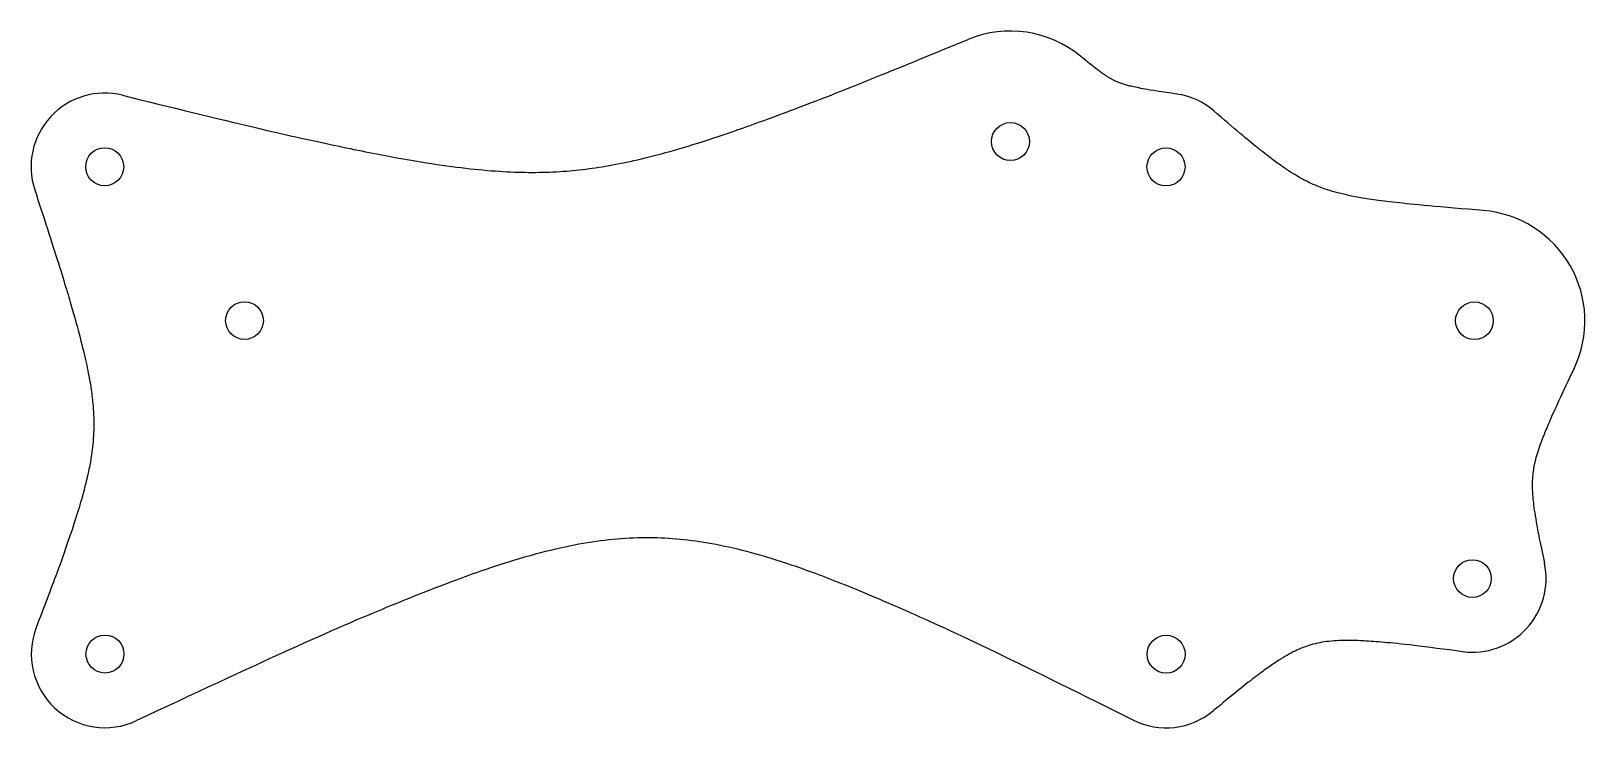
# Model space of a CAD drawing. Header units: inches. Extents: x -11.1 to -0.5, y -6.7 to -1.9.
import ezdxf

# ---------------------------------------------------------------- set-up
doc = ezdxf.new("R2010")
doc.units = ezdxf.units.IN
doc.layers.get('0').update_dxf_attribs({"linetype": 'CONTINUOUS'})

msp = doc.modelspace()

# ---------------------------------------------------------------- linework, layer by layer
for centre, radius in [((-4.411, -2.692), 0.129), ((-4.411, -2.692), 0.129), ((-10.56, -2.863), 0.129), ((-3.355, -2.864), 0.129), ((-9.611, -3.907), 0.128), ((-1.261, -3.908), 0.128), ((-1.261, -3.908), 0.128), ((-1.275, -5.658), 0.128), ((-10.558, -6.17), 0.129), ((-3.354, -6.171), 0.129)]:
    msp.add_circle(centre, radius)
for centre, radius, start, end in [((-4.411, -2.692), 0.75, 50.5898, 112.5009), ((-10.56, -2.863), 0.5, 75.9881, 198.2388), ((-3.355, -2.864), 0.5, 49.0784, 81.6238), ((-1.261, -3.908), 0.75, -25.607, 85.4153), ((-1.275, -5.658), 0.5, -97.5941, 12.0626), ((-10.558, -6.17), 0.5, 158.8685, 295.3379), ((-3.354, -6.171), 0.5, 243.249, 309.99)]:
    msp.add_arc(centre, radius, start, end)
for points in [[(-10.439, -2.378), (-7.426, -3.13), (-4.698, -1.999)], [(-3.282, -2.37), (-3.696, -2.309), (-3.935, -2.113)], [(-1.201, -3.16), (-2.357, -3.068), (-3.028, -2.486)], [(-11.035, -3.019), (-10.502, -4.637), (-11.025, -5.99)], [(-0.585, -4.232), (-0.92, -4.931), (-0.786, -5.554)], [(-3.579, -6.618), (-6.852, -4.968), (-10.344, -6.622)], [(-1.341, -6.154), (-2.388, -6.014), (-3.032, -6.554)]]:
    msp.add_rational_spline(points, [1, 3, 1], degree=2)

doc.saveas('drawing.dxf')
